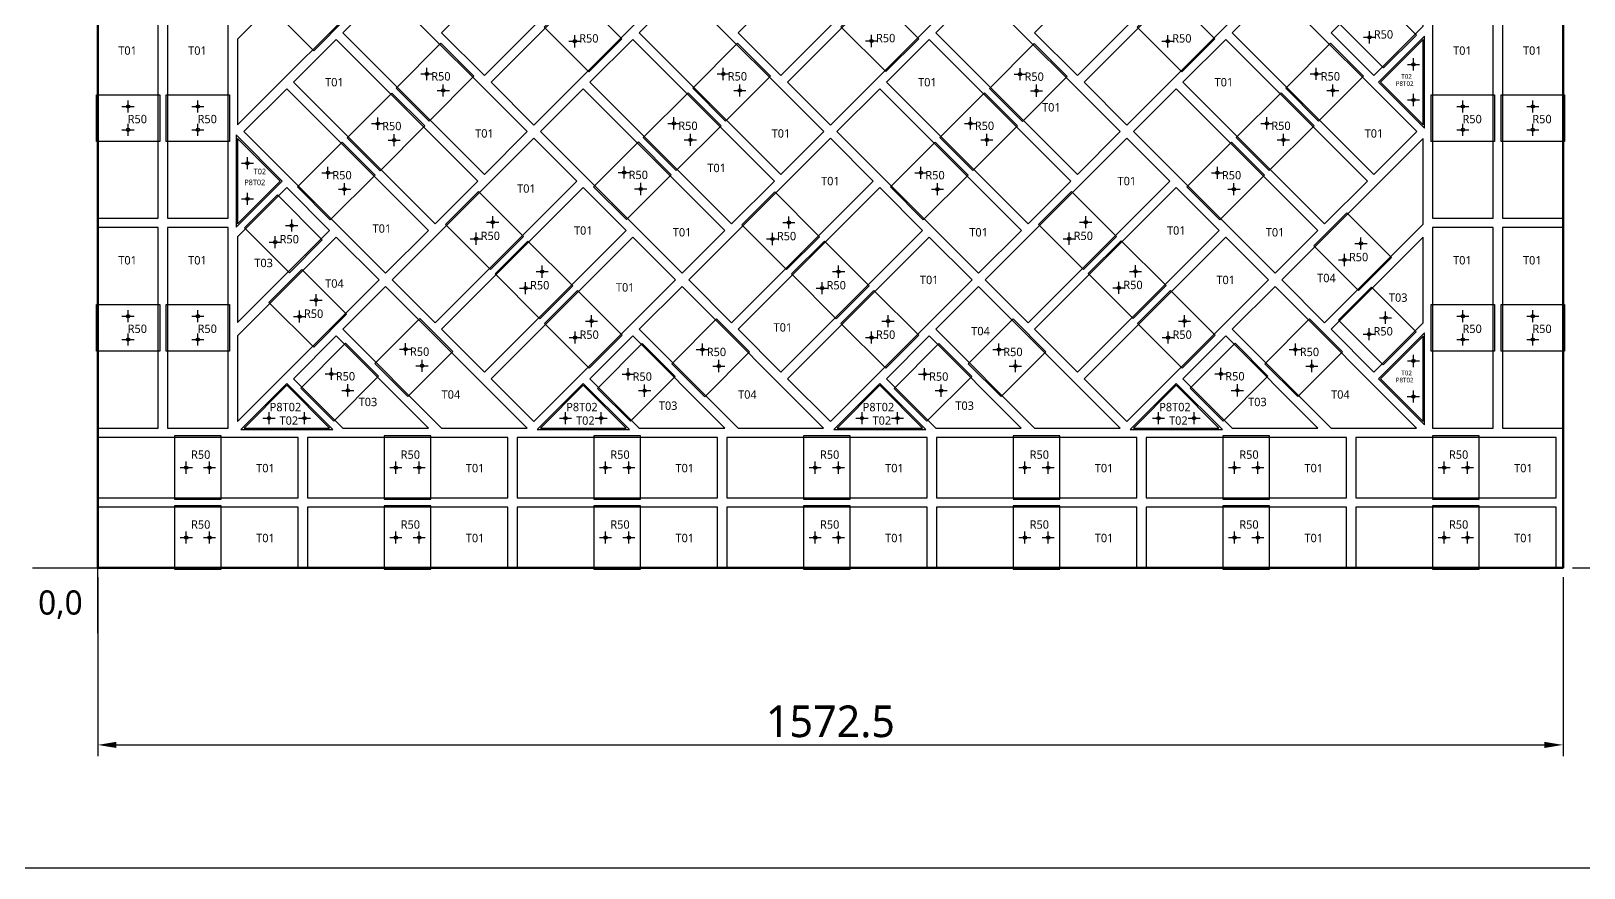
# Model space of a CAD drawing. Header units: millimetres. Extents: x -190 to 8130, y -7782 to 208.
# Drawn here: x 2501 to 4167, y -7782 to -6884 of the extents above; entities that cross this region are included whole.
import ezdxf
from ezdxf.enums import TextEntityAlignment as Align

# ---------------------------------------------------------------- set-up
doc = ezdxf.new("R2010")
doc.units = ezdxf.units.MM
for name, color, linetype in [('BOARD', 7, 'Continuous'), ('BORDER', 7, 'Continuous'), ('DIM', 8, 'Continuous'), ('ORIGIN', 1, 'Continuous'), ('P8_CLIP', 4, 'Continuous'), ('P8_HOLE', 1, 'Continuous'), ('P8_SLIP', 7, 'Continuous'), ('P8_TXT_B', 7, 'Continuous'), ('P8_TXT_C', 4, 'Continuous')]:
    doc.layers.add(name, color=color, linetype=linetype)
doc.styles.add('CN', font='msyh.ttc')
doc.dimstyles.new('MM', dxfattribs={"dimtxt": 34, "dimasz": 20, "dimexe": 12, "dimexo": 10, "dimgap": 8, "dimtad": 1, "dimdec": 1, "dimdsep": 46, "dimtxsty": 'CN', "dimcen": 2.5, "dimazin": 3, "dimtfac": 1, "dimtmove": 0, "dimatfit": 3})

msp = doc.modelspace()

# ---------------------------------------------------------------- linework, layer by layer
at = {"layer": 'BOARD', "lineweight": 50}
msp.add_lwpolyline([(2572.5, -7459.5), (4145, -7459.5), (4145, -5887), (2572.5, -5887)], close=True, dxfattribs=at)
at = {"layer": 'BORDER'}
msp.add_lwpolyline([(-190, -7781.5), (8129.51, -7781.5), (8129.51, 207.69), (-190, 207.69)], close=True, dxfattribs=at)
at = {"layer": 'ORIGIN'}
for p, q in [((2572.5, -7529.5), (2572.5, -7369.5)), ((2502.5, -7459.5), (2662.5, -7459.5))]:
    msp.add_line(p, q, dxfattribs=at)
at = {"layer": 'P8_CLIP'}
for points in [[(2804.24, -6904.61), (2839.59, -6869.26), (2791.51, -6821.18), (2756.16, -6856.53)], [(3099.63, -6927.42), (3134.99, -6892.06), (3086.91, -6843.98), (3051.55, -6879.34)], [(3418.15, -6927.1), (3453.5, -6891.75), (3405.42, -6843.67), (3370.07, -6879.02)], [(3736.03, -6927.42), (3771.39, -6892.06), (3723.3, -6843.98), (3687.95, -6879.34)], [(3952.42, -6923.16), (3987.77, -6887.8), (3939.69, -6839.72), (3904.33, -6875.08)], [(2928.12, -6980.13), (2892.77, -6944.78), (2940.85, -6896.7), (2976.2, -6932.05)], [(3246.32, -6980.13), (3210.97, -6944.78), (3259.05, -6896.7), (3294.4, -6932.05)], [(3564.84, -6980.45), (3529.48, -6945.09), (3577.56, -6897.01), (3612.92, -6932.37)], [(3882.72, -6980.13), (3847.36, -6944.78), (3895.45, -6896.69), (3930.8, -6932.05)], [(3996.5, -6888.98), (3947.06, -6938.42), (3996.5, -6987.85)], [(2571, -7002), (2571, -6952), (2639, -6952), (2639, -7002)], [(2646, -7002), (2646, -6952), (2714, -6952), (2714, -7002)], [(2875.41, -7033.48), (2840.05, -6998.13), (2888.13, -6950.04), (2923.49, -6985.4)], [(3193.29, -7033.17), (3157.93, -6997.81), (3206.02, -6949.73), (3241.37, -6985.08)], [(3511.48, -7033.17), (3476.13, -6997.81), (3524.21, -6949.73), (3559.57, -6985.08)], [(3829.68, -7033.17), (3794.33, -6997.81), (3842.41, -6949.73), (3877.77, -6985.08)], [(4003.5, -7002), (4003.5, -6952), (4071.5, -6952), (4071.5, -7002)], [(4078.5, -7002), (4078.5, -6952), (4146.5, -6952), (4146.5, -7002)], [(2721, -7093.92), (2770.44, -7044.48), (2721, -6995.05)], [(2822.05, -7086.2), (2786.7, -7050.85), (2834.78, -7002.76), (2870.14, -7038.12)], [(3139.94, -7085.89), (3104.58, -7050.53), (3152.66, -7002.45), (3188.02, -7037.8)], [(3458.45, -7086.2), (3423.1, -7050.85), (3471.18, -7002.76), (3506.53, -7038.12)], [(3776.65, -7086.2), (3741.29, -7050.85), (3789.38, -7002.76), (3824.73, -7038.12)], [(2778.13, -7142.86), (2813.48, -7107.5), (2765.4, -7059.42), (2730.04, -7094.77)], [(2993.88, -7139.23), (3029.24, -7103.88), (2981.15, -7055.79), (2945.8, -7091.15)], [(3311.76, -7139.55), (3347.12, -7104.19), (3299.04, -7056.11), (3263.68, -7091.47)], [(3630.28, -7139.23), (3665.63, -7103.88), (3617.55, -7055.8), (3582.2, -7091.15)], [(3925.67, -7162.04), (3961.03, -7126.68), (3912.95, -7078.6), (3877.59, -7113.96)], [(3046.92, -7192.27), (3082.27, -7156.91), (3034.19, -7108.83), (2998.83, -7144.18)], [(3365.11, -7192.27), (3400.47, -7156.91), (3352.39, -7108.83), (3317.03, -7144.18)], [(3683.63, -7191.95), (3718.98, -7156.59), (3670.9, -7108.51), (3635.54, -7143.87)], [(2804.24, -7222.81), (2839.6, -7187.46), (2791.51, -7139.37), (2756.16, -7174.73)], [(3099.95, -7245.3), (3135.31, -7209.95), (3087.22, -7161.86), (3051.87, -7197.22)], [(3418.15, -7245.3), (3453.5, -7209.95), (3405.42, -7161.86), (3370.07, -7197.22)], [(3736.35, -7245.3), (3771.7, -7209.95), (3723.62, -7161.86), (3688.26, -7197.22)], [(3952.1, -7241.68), (3987.46, -7206.32), (3939.37, -7158.24), (3904.02, -7193.59)], [(2571, -7227), (2571, -7177), (2639, -7177), (2639, -7227)], [(2646, -7227), (2646, -7177), (2714, -7177), (2714, -7227)], [(4003.5, -7227), (4003.5, -7177), (4071.5, -7177), (4071.5, -7227)], [(4078.5, -7227), (4078.5, -7177), (4146.5, -7177), (4146.5, -7227)], [(2905.32, -7275.53), (2869.96, -7240.17), (2918.04, -7192.09), (2953.4, -7227.45)], [(3223.83, -7275.85), (3188.48, -7240.49), (3236.56, -7192.41), (3271.92, -7227.76)], [(3542.03, -7275.84), (3506.68, -7240.49), (3554.76, -7192.41), (3590.11, -7227.76)], [(3860.23, -7275.84), (3824.87, -7240.49), (3872.96, -7192.4), (3908.31, -7227.76)], [(3996.5, -7207.18), (3947.06, -7256.61), (3996.5, -7306.05)], [(2825.68, -7301.96), (2790.32, -7266.6), (2838.41, -7218.52), (2873.76, -7253.87)], [(3144.2, -7302.27), (3108.84, -7266.92), (3156.92, -7218.83), (3192.28, -7254.19)], [(3462.39, -7302.27), (3427.04, -7266.92), (3475.12, -7218.83), (3510.48, -7254.19)], [(3780.27, -7301.96), (3744.92, -7266.6), (3793, -7218.52), (3828.36, -7253.87)], [(2824.82, -7311), (2775.39, -7261.56), (2725.95, -7311)], [(3143.02, -7311), (3093.58, -7261.56), (3044.15, -7311)], [(3461.22, -7311), (3411.78, -7261.56), (3362.35, -7311)], [(3779.42, -7311), (3729.98, -7261.56), (3680.55, -7311)], [(2655, -7386), (2705, -7386), (2705, -7318), (2655, -7318)], [(2880, -7386), (2930, -7386), (2930, -7318), (2880, -7318)], [(3105, -7386), (3155, -7386), (3155, -7318), (3105, -7318)], [(3330, -7386), (3380, -7386), (3380, -7318), (3330, -7318)], [(3555, -7386), (3605, -7386), (3605, -7318), (3555, -7318)], [(3780, -7386), (3830, -7386), (3830, -7318), (3780, -7318)], [(4005, -7386), (4055, -7386), (4055, -7318), (4005, -7318)], [(2655, -7461), (2705, -7461), (2705, -7393), (2655, -7393)], [(2880, -7461), (2930, -7461), (2930, -7393), (2880, -7393)], [(3105, -7461), (3155, -7461), (3155, -7393), (3105, -7393)], [(3330, -7461), (3380, -7461), (3380, -7393), (3330, -7393)], [(3555, -7461), (3605, -7461), (3605, -7393), (3555, -7393)], [(3780, -7461), (3830, -7461), (3830, -7393), (3780, -7393)], [(4005, -7461), (4055, -7461), (4055, -7393), (4005, -7393)]]:
    msp.add_lwpolyline(points, close=True, dxfattribs=at)
at = {"layer": 'P8_HOLE'}
for p, q in [((3077.93, -6894.54), (3090.93, -6894.54)), ((3084.43, -6901.04), (3084.43, -6888.04)), ((3396.45, -6894.22), (3409.45, -6894.22)), ((3402.95, -6900.72), (3402.95, -6887.72)), ((3714.33, -6894.54), (3727.33, -6894.54)), ((3720.83, -6901.04), (3720.83, -6888.04)), ((3930.71, -6890.28), (3943.71, -6890.28)), ((3937.21, -6896.78), (3937.21, -6883.78)), ((3984.42, -6925.82), (3984.42, -6912.82)), ((2919.15, -6929.58), (2932.15, -6929.58)), ((2925.65, -6936.08), (2925.65, -6923.08)), ((3237.35, -6929.58), (3250.35, -6929.58)), ((3243.85, -6936.08), (3243.85, -6923.08)), ((3555.86, -6929.89), (3568.86, -6929.89)), ((3562.36, -6936.39), (3562.36, -6923.39)), ((3873.74, -6929.57), (3886.74, -6929.57)), ((3880.24, -6936.07), (3880.24, -6923.07)), ((3977.92, -6919.32), (3990.92, -6919.32)), ((2936.82, -6947.25), (2949.82, -6947.25)), ((2943.32, -6953.75), (2943.32, -6940.75)), ((3255.02, -6947.25), (3268.02, -6947.25)), ((3261.52, -6953.75), (3261.52, -6940.75)), ((3573.54, -6947.57), (3586.54, -6947.57)), ((3580.04, -6954.07), (3580.04, -6941.07)), ((3891.42, -6947.25), (3904.42, -6947.25)), ((3897.92, -6953.75), (3897.92, -6940.75)), ((2598.5, -6964.5), (2611.5, -6964.5)), ((2605, -6971), (2605, -6958)), ((2673.5, -6964.5), (2686.5, -6964.5)), ((2680, -6971), (2680, -6958)), ((3977.92, -6957.51), (3990.92, -6957.51)), ((3984.42, -6964.01), (3984.42, -6951.01)), ((4031, -6964.5), (4044, -6964.5)), ((4037.5, -6971), (4037.5, -6958)), ((4106, -6964.5), (4119, -6964.5)), ((4112.5, -6971), (4112.5, -6958)), ((2872.93, -6989.42), (2872.93, -6976.42)), ((3184.31, -6982.61), (3197.31, -6982.61)), ((3190.81, -6989.11), (3190.81, -6976.11)), ((3502.51, -6982.61), (3515.51, -6982.61)), ((3509.01, -6989.11), (3509.01, -6976.11)), ((3820.71, -6982.61), (3833.71, -6982.61)), ((3827.21, -6989.11), (3827.21, -6976.11)), ((2598.5, -6989.5), (2611.5, -6989.5)), ((2605, -6996), (2605, -6983)), ((2673.5, -6989.5), (2686.5, -6989.5)), ((2680, -6996), (2680, -6983)), ((2866.43, -6982.92), (2879.43, -6982.92)), ((2890.61, -7007.1), (2890.61, -6994.1)), ((3208.49, -7006.79), (3208.49, -6993.79)), ((3526.69, -7006.79), (3526.69, -6993.79)), ((3844.89, -7006.79), (3844.89, -6993.79)), ((4031, -6989.5), (4044, -6989.5)), ((4037.5, -6996), (4037.5, -6983)), ((4106, -6989.5), (4119, -6989.5)), ((4112.5, -6996), (4112.5, -6983)), ((2884.11, -7000.6), (2897.11, -7000.6)), ((3201.99, -7000.29), (3214.99, -7000.29)), ((3520.19, -7000.29), (3533.19, -7000.29)), ((3838.39, -7000.29), (3851.39, -7000.29)), ((2726.58, -7025.39), (2739.58, -7025.39)), ((2733.08, -7031.89), (2733.08, -7018.89)), ((2819.58, -7042.14), (2819.58, -7029.14)), ((3137.46, -7041.83), (3137.46, -7028.83)), ((3455.97, -7042.15), (3455.97, -7029.15)), ((3774.17, -7042.14), (3774.17, -7029.14)), ((2813.08, -7035.64), (2826.08, -7035.64)), ((2837.26, -7059.82), (2837.26, -7046.82)), ((3130.96, -7035.33), (3143.96, -7035.33)), ((3155.14, -7059.51), (3155.14, -7046.51)), ((3449.47, -7035.65), (3462.47, -7035.65)), ((3473.66, -7059.82), (3473.66, -7046.82)), ((3767.67, -7035.64), (3780.67, -7035.64)), ((3791.85, -7059.82), (3791.85, -7046.82)), ((2726.58, -7063.58), (2739.58, -7063.58)), ((2733.08, -7070.08), (2733.08, -7057.08)), ((2830.76, -7053.32), (2843.76, -7053.32)), ((3148.64, -7053.01), (3161.64, -7053.01)), ((3467.16, -7053.32), (3480.16, -7053.32)), ((3785.35, -7053.32), (3798.35, -7053.32)), ((2996.36, -7095.17), (2996.36, -7082.17)), ((3314.24, -7095.49), (3314.24, -7082.49)), ((3632.75, -7095.18), (3632.75, -7082.18)), ((2774.1, -7092.3), (2787.1, -7092.3)), ((2780.6, -7098.8), (2780.6, -7085.8)), ((2989.86, -7088.67), (3002.86, -7088.67)), ((3307.74, -7088.99), (3320.74, -7088.99)), ((3626.25, -7088.68), (3639.25, -7088.68)), ((2756.42, -7109.98), (2769.42, -7109.98)), ((2762.92, -7116.48), (2762.92, -7103.48)), ((2972.18, -7106.35), (2985.18, -7106.35)), ((2978.68, -7112.85), (2978.68, -7099.85)), ((3290.06, -7106.67), (3303.06, -7106.67)), ((3296.56, -7113.17), (3296.56, -7100.17)), ((3608.58, -7106.35), (3621.58, -7106.35)), ((3615.08, -7112.85), (3615.08, -7099.85)), ((3921.65, -7111.48), (3934.65, -7111.48)), ((3928.15, -7117.98), (3928.15, -7104.98)), ((3903.97, -7129.16), (3916.97, -7129.16)), ((3910.47, -7135.66), (3910.47, -7122.66)), ((3042.89, -7141.71), (3055.89, -7141.71)), ((3049.39, -7148.21), (3049.39, -7135.21)), ((3361.09, -7141.71), (3374.09, -7141.71)), ((3367.59, -7148.21), (3367.59, -7135.21)), ((3679.6, -7141.39), (3692.6, -7141.39)), ((3686.1, -7147.89), (3686.1, -7134.89)), ((2806.72, -7178.75), (2806.72, -7165.75)), ((3025.21, -7159.39), (3038.21, -7159.39)), ((3031.71, -7165.89), (3031.71, -7152.89)), ((3343.41, -7159.39), (3356.41, -7159.39)), ((3349.91, -7165.89), (3349.91, -7152.89)), ((3661.92, -7159.07), (3674.92, -7159.07)), ((3668.42, -7165.57), (3668.42, -7152.57)), ((2800.22, -7172.25), (2813.22, -7172.25)), ((2598.5, -7189.5), (2611.5, -7189.5)), ((2605, -7196), (2605, -7183)), ((2673.5, -7189.5), (2686.5, -7189.5)), ((2680, -7196), (2680, -7183)), ((2782.54, -7189.93), (2795.54, -7189.93)), ((2789.04, -7196.43), (2789.04, -7183.43)), ((3095.93, -7194.74), (3108.93, -7194.74)), ((3102.43, -7201.24), (3102.43, -7188.24)), ((3414.12, -7194.74), (3427.12, -7194.74)), ((3420.62, -7201.24), (3420.62, -7188.24)), ((3732.32, -7194.74), (3745.32, -7194.74)), ((3738.82, -7201.24), (3738.82, -7188.24)), ((3948.08, -7191.12), (3961.08, -7191.12)), ((3954.58, -7197.62), (3954.58, -7184.62)), ((4031, -7189.5), (4044, -7189.5)), ((4037.5, -7196), (4037.5, -7183)), ((4106, -7189.5), (4119, -7189.5)), ((4112.5, -7196), (4112.5, -7183)), ((2598.5, -7214.5), (2611.5, -7214.5)), ((2605, -7221), (2605, -7208)), ((2673.5, -7214.5), (2686.5, -7214.5)), ((2680, -7221), (2680, -7208)), ((3078.25, -7212.42), (3091.25, -7212.42)), ((3084.75, -7218.92), (3084.75, -7205.92)), ((3396.45, -7212.42), (3409.45, -7212.42)), ((3402.95, -7218.92), (3402.95, -7205.92)), ((3714.64, -7212.42), (3727.64, -7212.42)), ((3721.14, -7218.92), (3721.14, -7205.92)), ((3930.4, -7208.8), (3943.4, -7208.8)), ((3936.9, -7215.3), (3936.9, -7202.3)), ((4031, -7214.5), (4044, -7214.5)), ((4037.5, -7221), (4037.5, -7208)), ((4106, -7214.5), (4119, -7214.5)), ((4112.5, -7221), (4112.5, -7208)), ((2896.34, -7224.97), (2909.34, -7224.97)), ((2902.84, -7231.47), (2902.84, -7218.47)), ((3214.86, -7225.29), (3227.86, -7225.29)), ((3221.36, -7231.79), (3221.36, -7218.79)), ((3533.06, -7225.29), (3546.06, -7225.29)), ((3539.56, -7231.79), (3539.56, -7218.79)), ((3851.25, -7225.28), (3864.25, -7225.28)), ((3857.75, -7231.78), (3857.75, -7218.78)), ((3984.42, -7244.02), (3984.42, -7231.02)), ((2823.2, -7257.9), (2823.2, -7244.9)), ((2914.02, -7242.65), (2927.02, -7242.65)), ((2920.52, -7249.15), (2920.52, -7236.15)), ((3141.72, -7258.21), (3141.72, -7245.21)), ((3232.54, -7242.97), (3245.54, -7242.97)), ((3239.04, -7249.47), (3239.04, -7236.47)), ((3459.92, -7258.21), (3459.92, -7245.21)), ((3550.73, -7242.96), (3563.73, -7242.96)), ((3557.23, -7249.46), (3557.23, -7236.46)), ((3777.8, -7257.9), (3777.8, -7244.9)), ((3868.93, -7242.96), (3881.93, -7242.96)), ((3875.43, -7249.46), (3875.43, -7236.46)), ((3977.92, -7237.52), (3990.92, -7237.52)), ((2816.7, -7251.4), (2829.7, -7251.4)), ((2840.88, -7275.58), (2840.88, -7262.58)), ((3135.22, -7251.71), (3148.22, -7251.71)), ((3159.4, -7275.89), (3159.4, -7262.89)), ((3453.42, -7251.71), (3466.42, -7251.71)), ((3477.6, -7275.89), (3477.6, -7262.89)), ((3771.3, -7251.4), (3784.3, -7251.4)), ((3795.48, -7275.58), (3795.48, -7262.58)), ((2834.38, -7269.08), (2847.38, -7269.08)), ((3152.9, -7269.39), (3165.9, -7269.39)), ((3471.1, -7269.39), (3484.1, -7269.39)), ((3788.98, -7269.08), (3801.98, -7269.08)), ((3977.91, -7275.7), (3990.91, -7275.7)), ((3984.41, -7282.2), (3984.41, -7269.2)), ((2749.8, -7298.91), (2762.8, -7298.91)), ((2756.3, -7305.41), (2756.3, -7292.41)), ((2787.98, -7298.92), (2800.98, -7298.92)), ((2794.48, -7305.42), (2794.48, -7292.42)), ((3067.99, -7298.92), (3080.99, -7298.92)), ((3074.49, -7305.42), (3074.49, -7292.42)), ((3106.18, -7298.92), (3119.18, -7298.92)), ((3112.68, -7305.42), (3112.68, -7292.42)), ((3386.19, -7298.92), (3399.19, -7298.92)), ((3392.69, -7305.42), (3392.69, -7292.42)), ((3424.38, -7298.92), (3437.38, -7298.92)), ((3430.88, -7305.42), (3430.88, -7292.42)), ((3704.39, -7298.92), (3717.39, -7298.92)), ((3710.89, -7305.42), (3710.89, -7292.42)), ((3742.58, -7298.92), (3755.58, -7298.92)), ((3749.08, -7305.42), (3749.08, -7292.42)), ((2667.5, -7358.5), (2667.5, -7345.5)), ((2692.5, -7358.5), (2692.5, -7345.5)), ((2892.5, -7358.5), (2892.5, -7345.5)), ((2917.5, -7358.5), (2917.5, -7345.5)), ((3117.5, -7358.5), (3117.5, -7345.5)), ((3142.5, -7358.5), (3142.5, -7345.5)), ((3342.5, -7358.5), (3342.5, -7345.5)), ((3367.5, -7358.5), (3367.5, -7345.5)), ((3567.5, -7358.5), (3567.5, -7345.5)), ((3592.5, -7358.5), (3592.5, -7345.5)), ((3792.5, -7358.5), (3792.5, -7345.5)), ((3817.5, -7358.5), (3817.5, -7345.5)), ((4017.5, -7358.5), (4017.5, -7345.5)), ((4042.5, -7358.5), (4042.5, -7345.5)), ((2661, -7352), (2674, -7352)), ((2686, -7352), (2699, -7352)), ((2886, -7352), (2899, -7352)), ((2911, -7352), (2924, -7352)), ((3111, -7352), (3124, -7352)), ((3136, -7352), (3149, -7352)), ((3336, -7352), (3349, -7352)), ((3361, -7352), (3374, -7352)), ((3561, -7352), (3574, -7352)), ((3586, -7352), (3599, -7352)), ((3786, -7352), (3799, -7352)), ((3811, -7352), (3824, -7352)), ((4011, -7352), (4024, -7352)), ((4036, -7352), (4049, -7352)), ((2661, -7427), (2674, -7427)), ((2667.5, -7433.5), (2667.5, -7420.5)), ((2686, -7427), (2699, -7427)), ((2692.5, -7433.5), (2692.5, -7420.5)), ((2886, -7427), (2899, -7427)), ((2892.5, -7433.5), (2892.5, -7420.5)), ((2911, -7427), (2924, -7427)), ((2917.5, -7433.5), (2917.5, -7420.5)), ((3111, -7427), (3124, -7427)), ((3117.5, -7433.5), (3117.5, -7420.5)), ((3136, -7427), (3149, -7427)), ((3142.5, -7433.5), (3142.5, -7420.5)), ((3336, -7427), (3349, -7427)), ((3342.5, -7433.5), (3342.5, -7420.5)), ((3361, -7427), (3374, -7427)), ((3367.5, -7433.5), (3367.5, -7420.5)), ((3561, -7427), (3574, -7427)), ((3567.5, -7433.5), (3567.5, -7420.5)), ((3586, -7427), (3599, -7427)), ((3592.5, -7433.5), (3592.5, -7420.5)), ((3786, -7427), (3799, -7427)), ((3792.5, -7433.5), (3792.5, -7420.5)), ((3811, -7427), (3824, -7427)), ((3817.5, -7433.5), (3817.5, -7420.5)), ((4011, -7427), (4024, -7427)), ((4017.5, -7433.5), (4017.5, -7420.5)), ((4036, -7427), (4049, -7427)), ((4042.5, -7433.5), (4042.5, -7420.5))]:
    msp.add_line(p, q, dxfattribs=at)
for centre in [(3084.43, -6894.54), (3402.95, -6894.22), (3720.83, -6894.54), (3937.21, -6890.28), (2925.65, -6929.58), (3243.85, -6929.58), (3562.36, -6929.89), (3880.24, -6929.57), (3984.42, -6919.32), (2943.32, -6947.25), (3261.52, -6947.25), (3580.04, -6947.57), (3897.92, -6947.25), (2605, -6964.5), (2680, -6964.5), (3984.42, -6957.51), (4037.5, -6964.5), (4112.5, -6964.5), (2872.93, -6982.92), (3190.81, -6982.61), (3509.01, -6982.61), (3827.21, -6982.61), (2605, -6989.5), (2680, -6989.5), (2890.61, -7000.6), (3208.49, -7000.29), (3526.69, -7000.29), (3844.89, -7000.29), (4037.5, -6989.5), (4112.5, -6989.5), (2733.08, -7025.39), (2819.58, -7035.64), (3137.46, -7035.33), (3455.97, -7035.65), (3774.17, -7035.64), (2733.08, -7063.58), (2837.26, -7053.32), (3155.14, -7053.01), (3473.66, -7053.32), (3791.85, -7053.32), (2780.6, -7092.3), (2996.36, -7088.67), (3314.24, -7088.99), (3632.75, -7088.68), (2762.92, -7109.98), (2978.68, -7106.35), (3296.56, -7106.67), (3615.08, -7106.35), (3928.15, -7111.48), (3910.47, -7129.16), (3049.39, -7141.71), (3367.59, -7141.71), (3686.1, -7141.39), (3031.71, -7159.39), (3349.91, -7159.39), (3668.42, -7159.07), (2806.72, -7172.25), (2605, -7189.5), (2680, -7189.5), (2789.04, -7189.93), (3102.43, -7194.74), (3420.62, -7194.74), (3738.82, -7194.74), (3954.58, -7191.12), (4037.5, -7189.5), (4112.5, -7189.5), (2605, -7214.5), (2680, -7214.5), (3084.75, -7212.42), (3402.95, -7212.42), (3721.14, -7212.42), (3936.9, -7208.8), (4037.5, -7214.5), (4112.5, -7214.5), (2902.84, -7224.97), (3221.36, -7225.29), (3539.56, -7225.29), (3857.75, -7225.28), (2920.52, -7242.65), (3239.04, -7242.97), (3557.23, -7242.96), (3875.43, -7242.96), (3984.42, -7237.52), (2823.2, -7251.4), (3141.72, -7251.71), (3459.92, -7251.71), (3777.8, -7251.4), (2840.88, -7269.08), (3159.4, -7269.39), (3477.6, -7269.39), (3795.48, -7269.08), (3984.41, -7275.7), (2756.3, -7298.91), (2794.48, -7298.92), (3074.49, -7298.92), (3112.68, -7298.92), (3392.69, -7298.92), (3430.88, -7298.92), (3710.89, -7298.92), (3749.08, -7298.92), (2667.5, -7352), (2692.5, -7352), (2892.5, -7352), (2917.5, -7352), (3117.5, -7352), (3142.5, -7352), (3342.5, -7352), (3367.5, -7352), (3567.5, -7352), (3592.5, -7352), (3792.5, -7352), (3817.5, -7352), (4017.5, -7352), (4042.5, -7352), (2667.5, -7427), (2692.5, -7427), (2892.5, -7427), (2917.5, -7427), (3117.5, -7427), (3142.5, -7427), (3342.5, -7427), (3367.5, -7427), (3567.5, -7427), (3592.5, -7427), (3792.5, -7427), (3817.5, -7427), (4017.5, -7427), (4042.5, -7427)]:
    msp.add_circle(centre, 1.75, dxfattribs=at)
at = {"layer": 'P8_SLIP'}
for points in [[(2987.52, -6931.34), (3139.55, -6779.32), (3093.58, -6733.35), (2941.56, -6885.38)], [(3305.72, -6931.34), (3457.74, -6779.32), (3411.78, -6733.35), (3259.76, -6885.38)], [(3623.92, -6931.34), (3775.94, -6779.32), (3729.98, -6733.35), (3577.95, -6885.38)], [(2722.5, -6984.23), (2874.38, -6832.35), (2828.42, -6786.39), (2722.5, -6892.31)], [(3040.55, -6984.38), (3192.58, -6832.35), (3146.62, -6786.39), (2994.59, -6938.42)], [(3358.75, -6984.38), (3510.78, -6832.35), (3464.82, -6786.39), (3312.79, -6938.42)], [(3676.95, -6984.38), (3828.98, -6832.35), (3783.01, -6786.39), (3630.99, -6938.42)], [(3942.11, -6931.34), (3995, -6878.46), (3995, -6786.53), (3896.15, -6885.38)], [(2987.52, -7037.41), (3033.48, -6991.45), (2881.45, -6839.42), (2835.49, -6885.38)], [(3305.72, -7037.41), (3351.68, -6991.45), (3199.65, -6839.42), (3153.69, -6885.38)], [(3623.92, -7037.41), (3669.88, -6991.45), (3517.85, -6839.42), (3471.89, -6885.38)], [(3942.11, -7037.41), (3988.08, -6991.45), (3836.05, -6839.42), (3790.09, -6885.38)], [(2572.5, -7084.5), (2637.5, -7084.5), (2637.5, -6869.5), (2572.5, -6869.5)], [(2647.5, -7084.5), (2712.5, -7084.5), (2712.5, -6869.5), (2647.5, -6869.5)], [(4005, -7084.5), (4070, -7084.5), (4070, -6869.5), (4005, -6869.5)], [(4080, -7084.5), (4145, -7084.5), (4145, -6869.5), (4080, -6869.5)], [(2934.49, -7090.44), (2980.45, -7044.48), (2828.42, -6892.45), (2782.46, -6938.42)], [(3252.68, -7090.44), (3298.65, -7044.48), (3146.62, -6892.45), (3100.66, -6938.42)], [(3570.88, -7090.44), (3616.84, -7044.48), (3464.82, -6892.45), (3418.85, -6938.42)], [(3889.08, -7090.44), (3935.04, -7044.48), (3783.01, -6892.45), (3737.05, -6938.42)], [(3995, -6984.23), (3995, -6892.6), (3949.18, -6938.42)], [(2881.45, -7143.48), (2927.41, -7097.51), (2775.39, -6945.49), (2729.42, -6991.45)], [(3199.65, -7143.48), (3245.61, -7097.51), (3093.58, -6945.49), (3047.62, -6991.45)], [(3517.85, -7143.48), (3563.81, -7097.51), (3411.78, -6945.49), (3365.82, -6991.45)], [(3836.05, -7143.48), (3882.01, -7097.51), (3729.98, -6945.49), (3684.02, -6991.45)], [(2722.5, -7090.3), (2768.32, -7044.48), (2722.5, -6998.67)], [(2934.49, -7196.51), (3086.51, -7044.48), (3040.55, -6998.52), (2888.52, -7150.55)], [(3252.68, -7196.51), (3404.71, -7044.48), (3358.75, -6998.52), (3206.72, -7150.55)], [(3570.88, -7196.51), (3722.91, -7044.48), (3676.95, -6998.52), (3524.92, -7150.55)], [(3889.08, -7196.51), (3995, -7090.59), (3995, -6998.67), (3843.12, -7150.55)], [(2722.5, -7196.36), (2821.35, -7097.51), (2775.39, -7051.55), (2722.5, -7104.44)], [(2987.52, -7249.54), (3139.55, -7097.51), (3093.58, -7051.55), (2941.56, -7203.58)], [(3305.72, -7249.54), (3457.74, -7097.51), (3411.78, -7051.55), (3259.76, -7203.58)], [(3623.92, -7249.54), (3775.94, -7097.51), (3729.98, -7051.55), (3577.95, -7203.58)], [(2572.5, -7309.5), (2637.5, -7309.5), (2637.5, -7094.5), (2572.5, -7094.5)], [(2647.5, -7309.5), (2712.5, -7309.5), (2712.5, -7094.5), (2647.5, -7094.5)], [(4005, -7309.5), (4070, -7309.5), (4070, -7094.5), (4005, -7094.5)], [(4080, -7309.5), (4145, -7309.5), (4145, -7094.5), (4080, -7094.5)], [(2722.5, -7302.43), (2874.38, -7150.55), (2828.42, -7104.59), (2722.5, -7210.51)], [(3040.55, -7302.58), (3192.58, -7150.55), (3146.62, -7104.59), (2994.59, -7256.61)], [(3358.75, -7302.58), (3510.78, -7150.55), (3464.82, -7104.59), (3312.79, -7256.61)], [(3676.95, -7302.58), (3828.98, -7150.55), (3783.01, -7104.59), (3630.99, -7256.61)], [(3942.11, -7249.54), (3995, -7196.66), (3995, -7104.73), (3896.15, -7203.58)], [(2941.41, -7309.5), (3033.33, -7309.5), (2881.45, -7157.62), (2835.49, -7203.58)], [(3259.61, -7309.5), (3351.53, -7309.5), (3199.65, -7157.62), (3153.69, -7203.58)], [(3577.81, -7309.5), (3669.73, -7309.5), (3517.85, -7157.62), (3471.89, -7203.58)], [(3896.01, -7309.5), (3987.93, -7309.5), (3836.05, -7157.62), (3790.09, -7203.58)], [(2835.34, -7309.5), (2927.27, -7309.5), (2828.42, -7210.65), (2782.46, -7256.61)], [(3153.54, -7309.5), (3245.47, -7309.5), (3146.62, -7210.65), (3100.66, -7256.61)], [(3471.74, -7309.5), (3563.66, -7309.5), (3464.82, -7210.65), (3418.85, -7256.61)], [(3789.94, -7309.5), (3881.86, -7309.5), (3783.01, -7210.65), (3737.05, -7256.61)], [(3995, -7302.43), (3995, -7210.8), (3949.18, -7256.61)], [(2821.2, -7309.5), (2775.39, -7263.68), (2729.57, -7309.5)], [(3139.4, -7309.5), (3093.58, -7263.68), (3047.77, -7309.5)], [(3457.6, -7309.5), (3411.78, -7263.68), (3365.97, -7309.5)], [(3775.8, -7309.5), (3729.98, -7263.68), (3684.17, -7309.5)], [(2572.5, -7384.5), (2787.5, -7384.5), (2787.5, -7319.5), (2572.5, -7319.5)], [(2797.5, -7384.5), (3012.5, -7384.5), (3012.5, -7319.5), (2797.5, -7319.5)], [(3022.5, -7384.5), (3237.5, -7384.5), (3237.5, -7319.5), (3022.5, -7319.5)], [(3247.5, -7384.5), (3462.5, -7384.5), (3462.5, -7319.5), (3247.5, -7319.5)], [(3472.5, -7384.5), (3687.5, -7384.5), (3687.5, -7319.5), (3472.5, -7319.5)], [(3697.5, -7384.5), (3912.5, -7384.5), (3912.5, -7319.5), (3697.5, -7319.5)], [(3922.5, -7384.5), (4137.5, -7384.5), (4137.5, -7319.5), (3922.5, -7319.5)], [(2572.5, -7459.5), (2787.5, -7459.5), (2787.5, -7394.5), (2572.5, -7394.5)], [(2797.5, -7459.5), (3012.5, -7459.5), (3012.5, -7394.5), (2797.5, -7394.5)], [(3022.5, -7459.5), (3237.5, -7459.5), (3237.5, -7394.5), (3022.5, -7394.5)], [(3247.5, -7459.5), (3462.5, -7459.5), (3462.5, -7394.5), (3247.5, -7394.5)], [(3472.5, -7459.5), (3687.5, -7459.5), (3687.5, -7394.5), (3472.5, -7394.5)], [(3697.5, -7459.5), (3912.5, -7459.5), (3912.5, -7394.5), (3697.5, -7394.5)], [(3922.5, -7459.5), (4137.5, -7459.5), (4137.5, -7394.5), (3922.5, -7394.5)]]:
    msp.add_lwpolyline(points, close=True, dxfattribs=at)

# ---------------------------------------------------------------- texts
at = {"layer": 'ORIGIN', "style": 'CN'}
msp.add_text('0,0', height=26, dxfattribs=at).set_placement((2508.5, -7517.5), align=Align.BOTTOM_LEFT)
at = {"layer": 'P8_TXT_B', "style": 'CN'}
for s, height, p in [('T01', 9, (2604.5, -6904.5)), ('T01', 9, (2679.5, -6904.5)), ('T01', 9, (4037, -6904.5)), ('T01', 9, (4112, -6904.5)), ('T02', 5, (3977.18, -6932.23)), ('T01', 9, (2826.46, -6938.44)), ('T01', 9, (3462.85, -6938.44)), ('T01', 9, (3781.05, -6938.44)), ('T01', 9, (3595.89, -6965.41)), ('T01', 9, (2987.49, -6993.41)), ('T01', 9, (3305.69, -6993.41)), ('T01', 9, (3942.09, -6993.41)), ('T02', 6, (2746.5, -7034.3)), ('T01', 9, (3236.66, -7030.44)), ('T01', 9, (3032.52, -7052.51)), ('T01', 9, (3358.72, -7044.51)), ('T01', 9, (3676.92, -7044.51)), ('T01', 9, (2877.42, -7095.48)), ('T01', 9, (3093.56, -7097.54)), ('T01', 9, (3199.62, -7099.48)), ('T01', 9, (3517.82, -7099.48)), ('T01', 9, (3729.95, -7097.54)), ('T01', 9, (3836.02, -7099.48)), ('T01', 9, (2604.5, -7129.5)), ('T01', 9, (2679.5, -7129.5)), ('T03', 9, (2750.5, -7132.36)), ('T01', 9, (4037, -7129.5)), ('T01', 9, (4112, -7129.5)), ('T01', 9, (3464.79, -7150.58)), ('T01', 9, (3782.99, -7150.58)), ('T04', 9, (3891.12, -7148.51)), ('T04', 9, (2826.5, -7154.43)), ('T01', 9, (3138.59, -7158.58)), ('T03', 9, (3968.15, -7169.54)), ('T01', 9, (3307.76, -7201.54)), ('T04', 9, (3519.89, -7205.5)), ('T02', 5, (3977.18, -7250.43)), ('T03', 9, (2862.46, -7281.5)), ('T04', 9, (2951.49, -7273.5)), ('T03', 9, (3184.66, -7285.5)), ('T04', 9, (3269.69, -7273.5)), ('T03', 9, (3502.85, -7285.5)), ('T03', 9, (3817.05, -7281.5)), ('T04', 9, (3906.09, -7273.5)), ('T02', 9, (2777.57, -7301.5)), ('T02', 9, (3095.77, -7301.5)), ('T02', 9, (3413.97, -7301.5)), ('T02', 9, (3732.17, -7301.5)), ('T01', 9, (2752.5, -7352.5)), ('T01', 9, (2977.5, -7352.5)), ('T01', 9, (3202.5, -7352.5)), ('T01', 9, (3427.5, -7352.5)), ('T01', 9, (3652.5, -7352.5)), ('T01', 9, (3877.5, -7352.5)), ('T01', 9, (4102.5, -7352.5)), ('T01', 9, (2752.5, -7427.5)), ('T01', 9, (2977.5, -7427.5)), ('T01', 9, (3202.5, -7427.5)), ('T01', 9, (3427.5, -7427.5)), ('T01', 9, (3652.5, -7427.5)), ('T01', 9, (3877.5, -7427.5)), ('T01', 9, (4102.5, -7427.5))]:
    msp.add_text(s, height=height, dxfattribs=at).set_placement(p, align=Align.MIDDLE_CENTER)
at = {"layer": 'P8_TXT_C', "style": 'CN'}
for s, height, p in [('R50', 9, (3952.33, -6887.16)), ('R50', 9, (3099.55, -6891.42)), ('R50', 9, (3418.07, -6891.1)), ('R50', 9, (3735.95, -6891.42)), ('R50', 9, (2940.77, -6932.13)), ('R50', 9, (3258.97, -6932.13)), ('R50', 9, (3577.48, -6932.45)), ('R50', 9, (3895.36, -6932.13)), ('P8T02', 5, (3975.06, -6939.85)), ('R50', 9, (2615, -6978)), ('R50', 9, (2690, -6978)), ('R50', 9, (2888.05, -6985.48)), ('R50', 9, (3205.93, -6985.17)), ('R50', 9, (3524.13, -6985.17)), ('R50', 9, (3842.33, -6985.17)), ('R50', 9, (4047.5, -6978)), ('R50', 9, (4122.5, -6978)), ('P8T02', 6, (2741, -7045.92)), ('R50', 9, (2834.7, -7038.2)), ('R50', 9, (3152.58, -7037.89)), ('R50', 9, (3471.1, -7038.2)), ('R50', 9, (3789.29, -7038.2)), ('R50', 9, (2993.8, -7103.23)), ('R50', 9, (3311.68, -7103.55)), ('R50', 9, (3630.2, -7103.23)), ('R50', 9, (2778.04, -7106.86)), ('R50', 9, (3925.59, -7126.04)), ('R50', 9, (3046.83, -7156.27)), ('R50', 9, (3365.03, -7156.27)), ('R50', 9, (3683.54, -7155.95)), ('R50', 9, (2804.16, -7186.81)), ('R50', 9, (2615, -7203)), ('R50', 9, (2690, -7203)), ('R50', 9, (4047.5, -7203)), ('R50', 9, (4122.5, -7203)), ('R50', 9, (3099.87, -7209.3)), ('R50', 9, (3418.07, -7209.3)), ('R50', 9, (3736.26, -7209.3)), ('R50', 9, (3952.02, -7205.68)), ('R50', 9, (2917.96, -7227.53)), ('R50', 9, (3236.48, -7227.85)), ('R50', 9, (3554.68, -7227.84)), ('R50', 9, (3872.87, -7227.84)), ('R50', 9, (2838.32, -7253.96)), ('R50', 9, (3792.92, -7253.96)), ('R50', 9, (3156.84, -7254.27)), ('R50', 9, (3475.04, -7254.27)), ('P8T02', 5, (3975.06, -7258.05)), ('P8T02', 9, (2773.95, -7287)), ('P8T02', 9, (3092.15, -7287)), ('P8T02', 9, (3410.35, -7287)), ('P8T02', 9, (3728.55, -7287)), ('R50', 9, (2683, -7338)), ('R50', 9, (2908, -7338)), ('R50', 9, (3133, -7338)), ('R50', 9, (3358, -7338)), ('R50', 9, (3583, -7338)), ('R50', 9, (3808, -7338)), ('R50', 9, (4033, -7338)), ('R50', 9, (2683, -7413)), ('R50', 9, (2908, -7413)), ('R50', 9, (3133, -7413)), ('R50', 9, (3358, -7413)), ('R50', 9, (3583, -7413)), ('R50', 9, (3808, -7413)), ('R50', 9, (4033, -7413))]:
    msp.add_text(s, height=height, dxfattribs=at).set_placement(p, align=Align.MIDDLE_CENTER)

# ---------------------------------------------------------------- dimensions: what is measured, and where the dimension line sits
at = {"layer": 'DIM'}
msp.add_linear_dim(base=(4335, -7459.5), p1=(4145, -7459.5), p2=(4145, -5887), angle=90, dimstyle='MM', dxfattribs=at).render()
msp.add_linear_dim(base=(2572.5, -7649.5), p1=(2572.5, -7459.5), p2=(4145, -7459.5), dimstyle='MM', dxfattribs=at).render()

doc.saveas('drawing.dxf')
